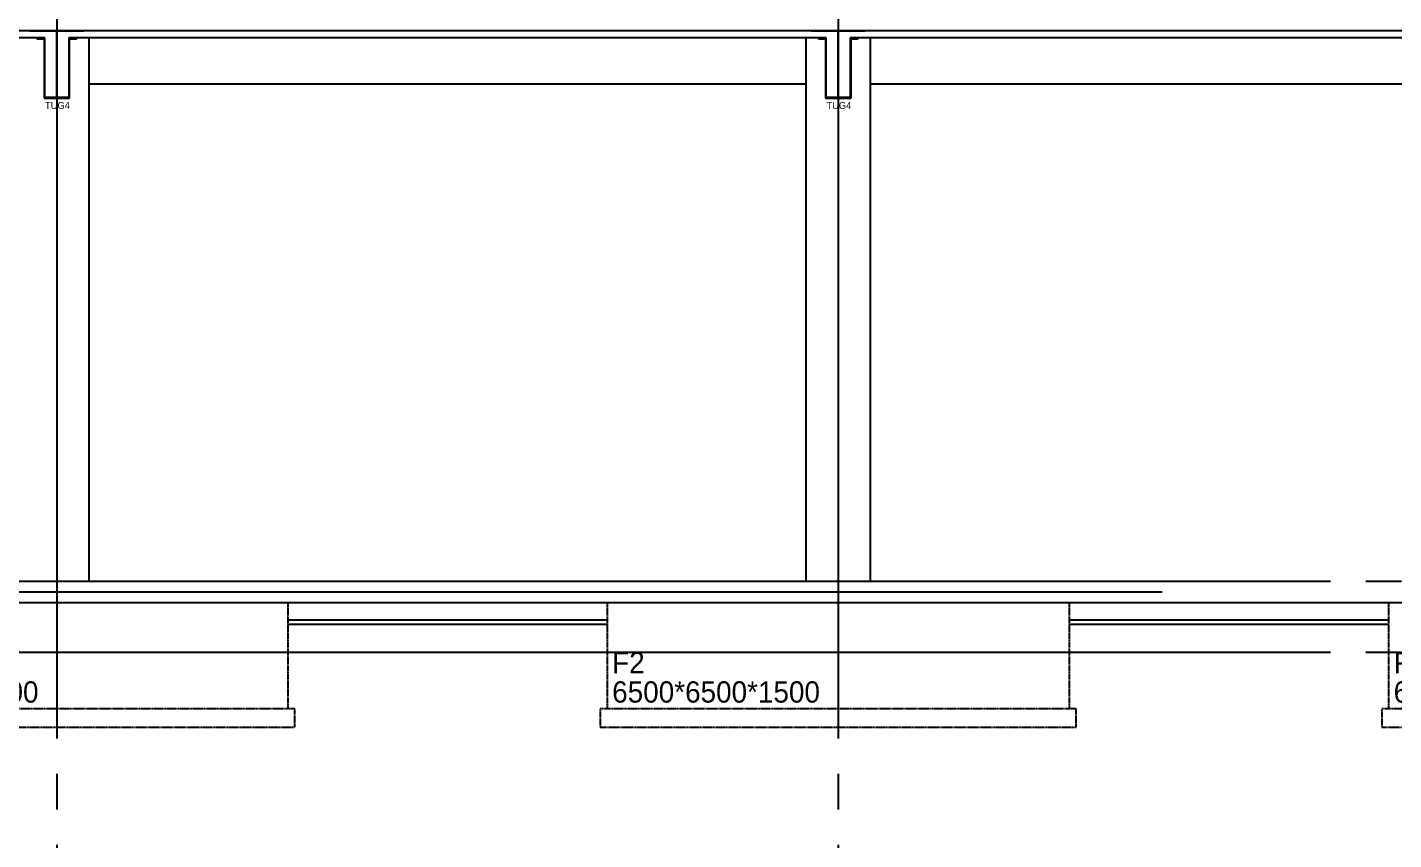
# Model space of a CAD drawing. Extents: x 152195838 to 323921156, y 365159662 to 730681027.
# Drawn here: x 161292092 to 161311325, y 365190420 to 365201863 of the extents above; entities that cross this region are included whole.
import ezdxf
from ezdxf.enums import TextEntityAlignment as Align

# ---------------------------------------------------------------- set-up
doc = ezdxf.new("R2010")
doc.units = 0
doc.header["$MEASUREMENT"] = 0
doc.linetypes.add('CEN', pattern=[63, 60, -1, 1, -1])
doc.linetypes.add('HIDDENX2', pattern=[0.75, 0.5, -0.25])
doc.layers.get('Defpoints').update_dxf_attribs({"linetype": 'CONTINUOUS'})
for name, color, linetype in [('4A.TEC CEN', 1, 'CEN'), ('4A.TEC 단열재', 252, 'CONTINUOUS'), ('4A.TEC 마감선 1', 6, 'CONTINUOUS'), ('4A.TEC 벽체 1', 2, 'CONTINUOUS'), ('ELE', 4, 'CONTINUOUS'), ('k-BESTO', 4, 'CONTINUOUS'), ('text', 3, 'CONTINUOUS'), ('㈜SE&C 기둥', 2, 'CONTINUOUS'), ('㈜SE&C 벽체 1', 2, 'CONTINUOUS'), ('㈜SE&C 벽체 4', 7, 'CONTINUOUS')]:
    doc.layers.add(name, color=color, linetype=linetype)
doc.layers.add('DEFPOINT', color=135, linetype='CONTINUOUS', plot=False)
doc.styles.add('돋움', font='')
doc.styles.get('돋움').set_extended_font_data('돋움')

# ---------------------------------------------------------------- blocks, each defined once
blk = doc.blocks.new('A$Cc40f49f7')
at = {"layer": 'Defpoints'}
for p, q in [((0, 1175), (760, 1175)), ((380, 225), (380, 1175))]:
    blk.add_line(p, q, dxfattribs=at)
at = {"layer": 'k-BESTO'}
for p, q in [((100, 1075), (100, 1065)), ((210, 1075), (100, 1075)), ((100, 1075), (100, 1075)), ((100, 1065), (200, 1065)), ((200, 1065), (200, 225)), ((210, 235), (210, 1075)), ((660, 1075), (550, 1075)), ((550, 1075), (550, 235)), ((560, 225), (560, 1065)), ((560, 1065), (660, 1065)), ((660, 1065), (660, 1075)), ((200, 225), (560, 225)), ((550, 235), (210, 235))]:
    blk.add_line(p, q, dxfattribs=at)
at = {"layer": 'DEFPOINT', "linetype": 'ByBlock', "style": '돋움'}
blk.add_text('TUG4', height=100, dxfattribs=at).set_placement((215, 124), align=Align.MIDDLE_LEFT)
blk = doc.blocks.new('zw$280B')
at = {"layer": '㈜SE&C 기둥', "color": 8, "ltscale": 0.5, "elevation": -1667}
for points in [[(24950, 7650), (24950, 0)], [(35050, 0), (35050, 7650)], [(35950, 7650), (35950, 0)]]:
    blk.add_lwpolyline(points, dxfattribs=at)
at = {"layer": '㈜SE&C 벽체 1'}
for p, q in [((112200, 7750, -1667), (50, 7750, -1667)), ((24330, 7650, -1667), (13670, 7650, -1667)), ((35330, 7650, -1667), (24670, 7650, -1667)), ((46330, 7650, -1667), (35670, 7650, -1667))]:
    blk.add_line(p, q, dxfattribs=at)
at = {"layer": '㈜SE&C 벽체 4'}
for p, q in [((35050, 7000, -1667), (24950, 7000, -1667)), ((46050, 7000, -1667), (35950, 7000, -1667))]:
    blk.add_line(p, q, dxfattribs=at)
at = {"layer": 'ELE'}
for p in [(24120, 6575, -1667), (35120, 6575, -1667)]:
    blk.add_blockref('A$Cc40f49f7', p, dxfattribs=at)
blk = doc.blocks.new('A$C81c9b9fe')
at = {"layer": '㈜SE&C 벽체 4', "linetype": 'HIDDENX2', "flags": 128}
for points in [[(6950, 2260), (6950, 760), (450, 760), (450, 2260), (6950, 2260)], [(450, 760), (350, 760), (350, 500), (7050, 500), (7050, 760), (6950, 760)]]:
    blk.add_lwpolyline(points, dxfattribs=at)
at = {"layer": 'DEFPOINT', "linetype": 'ByBlock', "style": '돋움'}
for s, p in [('F2', (518, 1412)), ('6500*6500*1500', (518, 998))]:
    blk.add_text(s, height=300, dxfattribs=at).set_placement(p, align=Align.MIDDLE_LEFT)

msp = doc.modelspace()

# ---------------------------------------------------------------- linework, layer by layer
at = {"layer": '4A.TEC CEN', "color": 8, "ltscale": 500}
for p, q in [((161217434.11, 365194063.33), (161448798.99, 365194063.33)), ((161217434.11, 365193063.33), (161448798.99, 365193063.33))]:
    msp.add_line(p, q, dxfattribs=at)
at = {"layer": '4A.TEC CEN', "color": 8, "ltscale": 500, "flags": 128}
for points in [[(161292506.94, 365253346.04), (161292506.94, 365183761.87)], [(161303506.94, 365253346.04), (161303506.94, 365183761.87)]]:
    msp.add_lwpolyline(points, dxfattribs=at)
at = {"layer": '4A.TEC 단열재'}
msp.add_lwpolyline([(161268106.94, 365193913.33), (161308066.94, 365193913.33)], dxfattribs=at)
at = {"layer": '4A.TEC 마감선 1'}
msp.add_lwpolyline([(161268106.94, 365194063.33), (161308066.94, 365194063.33)], dxfattribs=at)
at = {"layer": '4A.TEC 벽체 1'}
msp.add_lwpolyline([(161268106.94, 365193763.33), (161358206.94, 365193763.33)], dxfattribs=at)
at = {"layer": '㈜SE&C 벽체 1'}
for p, q in [((161300256.94, 365193513.33), (161295756.94, 365193513.33)), ((161311256.94, 365193513.33), (161306756.94, 365193513.33))]:
    msp.add_line(p, q, dxfattribs=at)
at = {"layer": '㈜SE&C 벽체 4'}
for p, q in [((161300256.94, 365193453.33), (161295756.94, 365193453.33)), ((161311256.94, 365193453.33), (161306756.94, 365193453.33))]:
    msp.add_line(p, q, dxfattribs=at)

# ---------------------------------------------------------------- block references
at = {"layer": 'ELE'}
for p in [(161288806.94, 365191503.33), (161299806.94, 365191503.33), (161310806.94, 365191503.33)]:
    msp.add_blockref('A$C81c9b9fe', p, dxfattribs=at)
at = {"layer": 'text'}
msp.add_blockref('zw$280B', (161268006.94, 365194063.33, 1666.67), dxfattribs=at)

doc.saveas('drawing.dxf')
